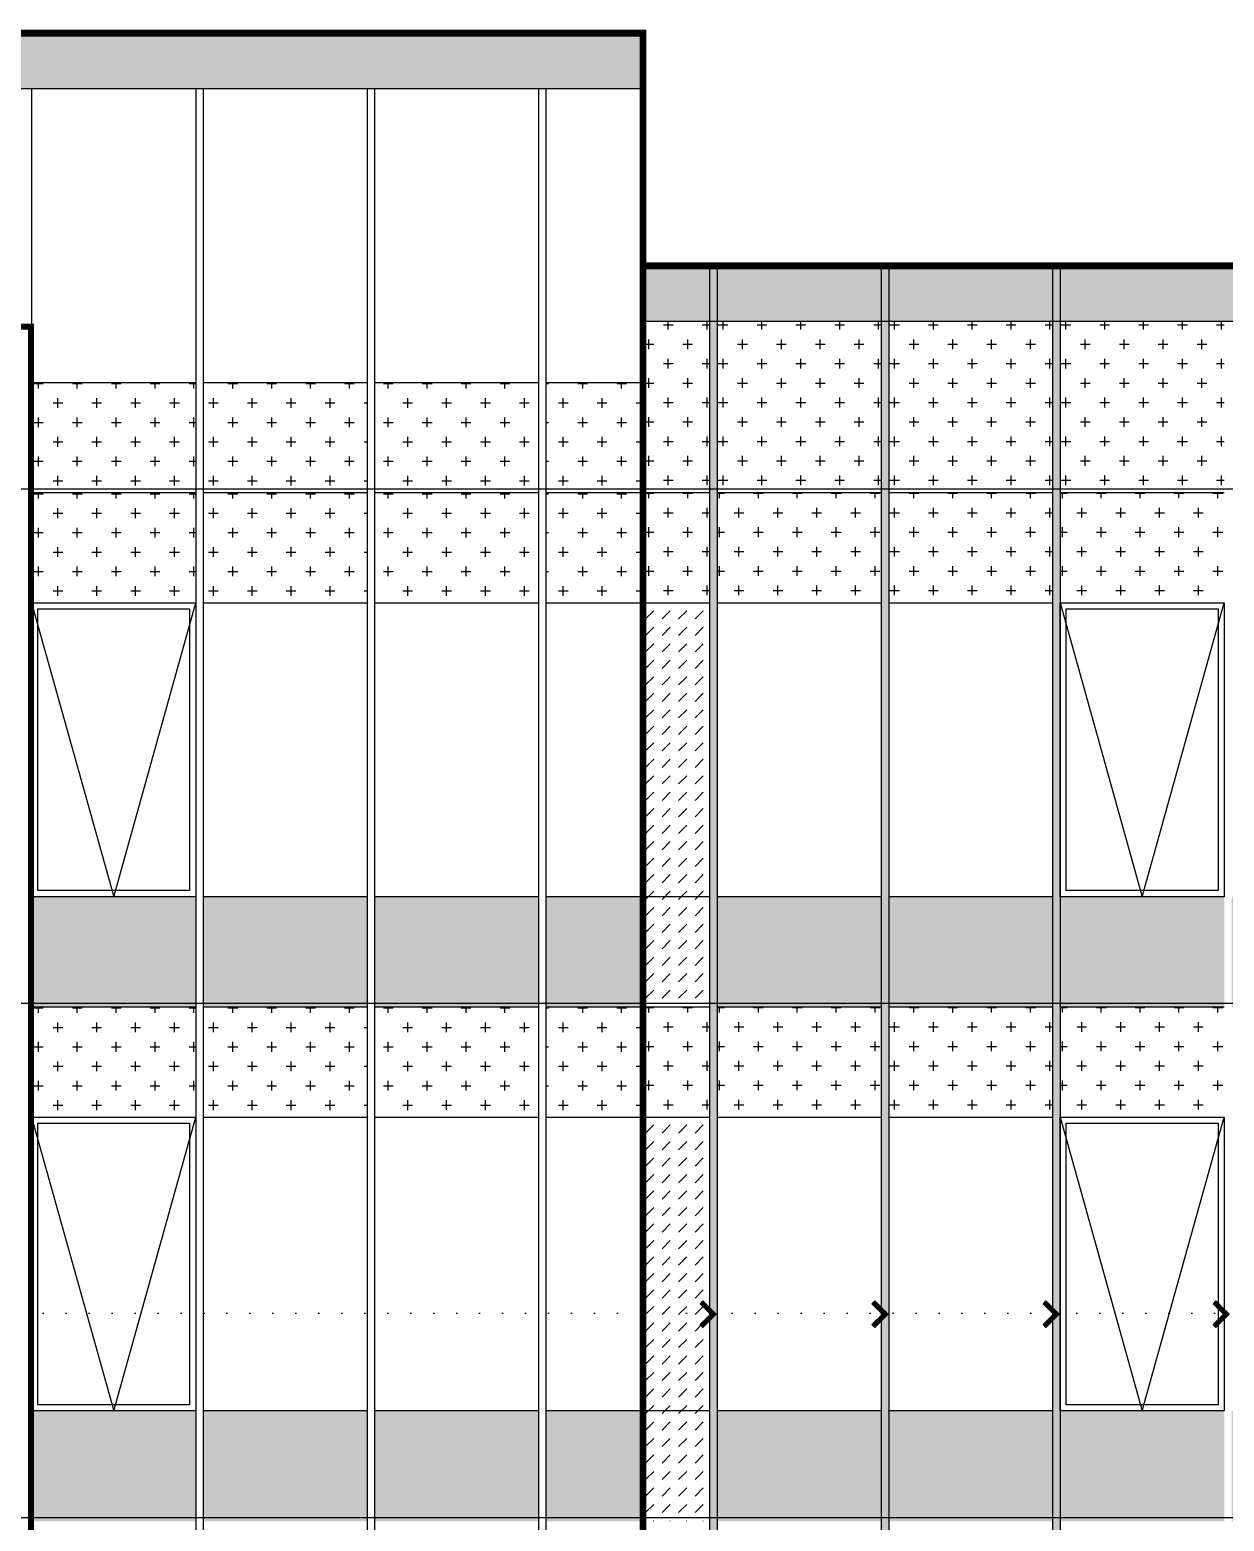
# Model space of a CAD drawing. Extents: x -863035 to 270371, y -8918 to 240488.
# Drawn here: x -820857 to -811102, y 156126 to 168306 of the extents above; entities that cross this region are included whole.
import ezdxf

# ---------------------------------------------------------------- set-up
doc = ezdxf.new("R2010")
doc.units = 0
doc.header["$LTSCALE"] = 1000
doc.header["$MEASUREMENT"] = 0
doc.linetypes.add('109-34 轴网$0$L1$0$$AUDIT_BAD_LTYPE1', pattern=[0])
doc.linetypes.add('DOT2', pattern=[0.125, 0, -0.125])
for name, color, linetype in [('01-标注_符号', 200, 'Continuous'), ('05-填充_156', 156, 'Continuous'), ('05-填充_18', 18, 'Continuous'), ('05-填充_天正', 26, 'Continuous'), ('A-C_窗', 140, 'Continuous'), ('D_铝板', 181, 'Continuous'), ('E-立面', 255, 'Continuous'), ('E-立面轮廓', 241, 'Continuous')]:
    doc.layers.add(name, color=color, linetype=linetype)
doc.layers.add('04-不打印_辅助线', color=165, linetype='Continuous', plot=False)
doc.styles.add('logo-3', font='', dxfattribs={"width": 0.8})
doc.styles.get('logo-3').set_extended_font_data('SimSun')
doc.dimstyles.new('副本 ISO-1', dxfattribs={"dimtxt": 2.5, "dimasz": 1.5, "dimexe": 1.25, "dimexo": 0.625, "dimtad": 1, "dimdec": 0, "dimtxsty": 'logo-3', "dimblk": 'ARCHTICK', "dimcen": 2.5, "dimdle": 1, "dimadec": 0, "dimazin": 0, "dimtfac": 1, "dimtdec": 0, "dimtix": 1, "dimtmove": 0, "dimatfit": 3, "dimldrblk": 'AR', "dimfxl": 0, "dimarcsym": 0})
pattern_1 = [(0, (-1344218.240123081, 102853.5696819751), (158.75, 158.75), [79.375, -238.125]), (90, (-1344178.552623081, 102813.8821819751), (-158.75, 158.75), [79.375, -238.125])]
pattern_2 = [(0, (-1344218.240123081, 107053.5696819751), (158.75, 158.75), [79.375, -238.125]), (90, (-1344178.552623081, 107013.8821819751), (-158.75, 158.75), [79.375, -238.125])]

# ---------------------------------------------------------------- blocks, each defined once
blk = doc.blocks.new('*U23')
at = {"layer": '05-填充_18'}
h = blk.add_hatch(color=256, dxfattribs=at)
h.dxf.hatch_style = 1
h.paths.add_polyline_path([(60.00011319789337, -15050.03978374187), (0.0001131978933699429, -15050.03978374187), (0.0001131978933699429, 309.9602162581286), (60.00011319789337, 309.9602162581286)])
blk.add_lwpolyline([(60.00011319789337, -15050.03978374187), (0.0001131978933699429, -15050.03978374187), (0.0001131978933699429, 309.9602162581286), (60.00011319789337, 309.9602162581286)], close=True)
blk = doc.blocks.new('A$C2DDF4F07')
at = {"layer": 'A-C_窗'}
for points in [[(0, 2400.001021617238), (1340.000575560116, 2400.001021617238), (1340.000575560116, 0), (0, 0)], [(50, 2350.001021617238), (1290.000575560116, 2350.001021617238), (1290.000575560116, 50), (50, 50)]]:
    blk.add_lwpolyline(points, close=True, dxfattribs=at)
blk.add_lwpolyline([(2.473825588822365e-10, 2399.999999999767), (670.000287780058, 0), (1340.000000001979, 2400)], dxfattribs=at)
blk = doc.blocks.new('_ArchTick')
at = {"color": 0, "linetype": 'ByBlock', "const_width": 0.4}
blk.add_lwpolyline([(-0.5, -0.5), (0.5, 0.5)], dxfattribs=at)
blk = doc.blocks.new('*X7')
at = {"color": 0}
for p, q in [((-1012.31157476132, 1692.722126533868), (-1012.31157476132, 1692.722633322092)), ((-1012.311522380892, 1692.72268570252), (-1012.283849658768, 1692.72268570252)), ((-1012.311133929974, 1692.72168570252), (-1012.282849658771, 1692.72168570252)), ((-1012.31057476132, 1692.721126533864), (-1012.31057476132, 1692.723633322089)), ((-1012.310522380889, 1692.72368570252), (-1012.284849658764, 1692.72368570252)), ((-1012.310133929977, 1692.72068570252), (-1012.281849658774, 1692.72068570252)), ((-1012.30957476132, 1692.720126533861), (-1012.30957476132, 1692.724633322086)), ((-1012.309522380886, 1692.72468570252), (-1012.285849658761, 1692.72468570252)), ((-1012.30913392998, 1692.71968570252), (-1012.280849658777, 1692.71968570252)), ((-1012.30857476132, 1692.719126533858), (-1012.30857476132, 1692.725633322083)), ((-1012.308522380883, 1692.72568570252), (-1012.286849658758, 1692.72568570252)), ((-1012.30757476132, 1692.718126533855), (-1012.30757476132, 1692.72663332208)), ((-1012.30752238088, 1692.72668570252), (-1012.287849658755, 1692.72668570252)), ((-1012.30657476132, 1692.717126533852), (-1012.30657476132, 1692.727633322077)), ((-1012.306522380877, 1692.72768570252), (-1012.288849658752, 1692.72768570252)), ((-1012.30557476132, 1692.716126533849), (-1012.30557476132, 1692.728633322074)), ((-1012.305522380873, 1692.72868570252), (-1012.289849658749, 1692.72868570252)), ((-1012.30457476132, 1692.715126533845), (-1012.30457476132, 1692.72963332207)), ((-1012.30452238087, 1692.72968570252), (-1012.290849658746, 1692.72968570252)), ((-1012.30357476132, 1692.714126533842), (-1012.30357476132, 1692.730633322067)), ((-1012.303522380867, 1692.73068570252), (-1012.291849658742, 1692.73068570252)), ((-1012.30257476132, 1692.713126533839), (-1012.30257476132, 1692.731633322064)), ((-1012.302522380864, 1692.73168570252), (-1012.292849658739, 1692.73168570252)), ((-1012.30157476132, 1692.712126533836), (-1012.30157476132, 1692.732633322061)), ((-1012.301522380861, 1692.73268570252), (-1012.293849658736, 1692.73268570252)), ((-1012.30057476132, 1692.711126533833), (-1012.30057476132, 1692.733633322058)), ((-1012.300522380858, 1692.73368570252), (-1012.294849658733, 1692.73368570252)), ((-1012.29957476132, 1692.71012653383), (-1012.29957476132, 1692.734633322055)), ((-1012.299522380855, 1692.73468570252), (-1012.29584965873, 1692.73468570252)), ((-1012.29857476132, 1692.709126533827), (-1012.29857476132, 1692.735633322052)), ((-1012.298522380851, 1692.73568570252), (-1012.296849658727, 1692.73568570252)), ((-1012.29757476132, 1692.708126533824), (-1012.29757476132, 1692.736410805115)), ((-1012.29657476132, 1692.70712653382), (-1012.29657476132, 1692.735410805112)), ((-1012.29557476132, 1692.706126533817), (-1012.29557476132, 1692.734410805109)), ((-1012.29457476132, 1692.705126533814), (-1012.29457476132, 1692.733410805106)), ((-1012.29357476132, 1692.704126533811), (-1012.29357476132, 1692.732410805103)), ((-1012.29257476132, 1692.703126533808), (-1012.29257476132, 1692.7314108051)), ((-1012.29157476132, 1692.702126533805), (-1012.29157476132, 1692.730410805096)), ((-1012.29057476132, 1692.701126533802), (-1012.29057476132, 1692.729410805093)), ((-1012.28957476132, 1692.700126533799), (-1012.28957476132, 1692.72841080509)), ((-1012.28857476132, 1692.699126533795), (-1012.28857476132, 1692.727410805087)), ((-1012.28757476132, 1692.698126533792), (-1012.28757476132, 1692.726410805084)), ((-1012.28657476132, 1692.697126533789), (-1012.28657476132, 1692.725410805081)), ((-1012.28557476132, 1692.696126533786), (-1012.28557476132, 1692.724410805078)), ((-1012.28457476132, 1692.695126533783), (-1012.28457476132, 1692.723410805075)), ((-1012.28357476132, 1692.69412653378), (-1012.28357476132, 1692.722410805071)), ((-1012.28257476132, 1692.693126533777), (-1012.28257476132, 1692.721410805068)), ((-1012.28157476132, 1692.692126533773), (-1012.28157476132, 1692.720410805065)), ((-1012.28057476132, 1692.69112653377), (-1012.28057476132, 1692.719410805062)), ((-1012.308133929983, 1692.71868570252), (-1012.27984965878, 1692.71868570252)), ((-1012.307133929986, 1692.71768570252), (-1012.278849658783, 1692.71768570252)), ((-1012.306133929989, 1692.71668570252), (-1012.277849658786, 1692.71668570252)), ((-1012.305133929993, 1692.71568570252), (-1012.27684965879, 1692.71568570252)), ((-1012.304133929995, 1692.71468570252), (-1012.275849658792, 1692.71468570252)), ((-1012.303133929999, 1692.71368570252), (-1012.274849658796, 1692.71368570252)), ((-1012.302133930002, 1692.71268570252), (-1012.273849658799, 1692.71268570252)), ((-1012.301133930005, 1692.71168570252), (-1012.272849658802, 1692.71168570252)), ((-1012.300133930008, 1692.71068570252), (-1012.271849658805, 1692.71068570252)), ((-1012.299133930011, 1692.70968570252), (-1012.270849658808, 1692.70968570252)), ((-1012.298133930014, 1692.70868570252), (-1012.269849658811, 1692.70868570252)), ((-1012.297133930018, 1692.70768570252), (-1012.268849658815, 1692.70768570252)), ((-1012.296133930021, 1692.70668570252), (-1012.267849658818, 1692.70668570252)), ((-1012.295133930024, 1692.70568570252), (-1012.266849658821, 1692.70568570252)), ((-1012.294133930027, 1692.70468570252), (-1012.265849658824, 1692.70468570252)), ((-1012.29313393003, 1692.70368570252), (-1012.264849658827, 1692.70368570252)), ((-1012.292133930033, 1692.70268570252), (-1012.26384965883, 1692.70268570252)), ((-1012.291133930036, 1692.70168570252), (-1012.262849658833, 1692.70168570252)), ((-1012.290133930039, 1692.70068570252), (-1012.261849658836, 1692.70068570252)), ((-1012.289133930043, 1692.69968570252), (-1012.26084965884, 1692.69968570252)), ((-1012.288133930046, 1692.69868570252), (-1012.259849658843, 1692.69868570252)), ((-1012.287133930049, 1692.69768570252), (-1012.258849658846, 1692.69768570252)), ((-1012.286133930052, 1692.69668570252), (-1012.257849658849, 1692.69668570252)), ((-1012.285133930055, 1692.69568570252), (-1012.256849658852, 1692.69568570252)), ((-1012.28457476132, 1692.616378601247), (-1012.28457476132, 1692.644662872352)), ((-1012.284551931152, 1692.64468570252), (-1012.256267659762, 1692.64468570252)), ((-1012.284133930058, 1692.69468570252), (-1012.255849658855, 1692.69468570252)), ((-1012.28357476132, 1692.617378601237), (-1012.28357476132, 1692.645662872342)), ((-1012.283551931142, 1692.64568570252), (-1012.255267659752, 1692.64568570252)), ((-1012.283133930061, 1692.69368570252), (-1012.254849658858, 1692.69368570252)), ((-1012.28257476132, 1692.618378601227), (-1012.28257476132, 1692.646662872332)), ((-1012.282551931132, 1692.64668570252), (-1012.254267659742, 1692.64668570252)), ((-1012.282133930065, 1692.69268570252), (-1012.253849658861, 1692.69268570252)), ((-1012.28157476132, 1692.619378601217), (-1012.28157476132, 1692.647662872322)), ((-1012.281551931122, 1692.64768570252), (-1012.253267659732, 1692.64768570252)), ((-1012.281133930068, 1692.69168570252), (-1012.252849658865, 1692.69168570252)), ((-1012.28057476132, 1692.620378601207), (-1012.28057476132, 1692.648662872312)), ((-1012.280551931111, 1692.64868570252), (-1012.252267659721, 1692.64868570252)), ((-1012.280133930071, 1692.69068570252), (-1012.251849658868, 1692.69068570252)), ((-1012.27957476132, 1692.690126533767), (-1012.27957476132, 1692.718410805059)), ((-1012.27957476132, 1692.621378601197), (-1012.27957476132, 1692.649662872302)), ((-1012.279551931101, 1692.64968570252), (-1012.251267659712, 1692.64968570252)), ((-1012.279133930074, 1692.68968570252), (-1012.250849658871, 1692.68968570252)), ((-1012.27857476132, 1692.689126533764), (-1012.27857476132, 1692.717410805056)), ((-1012.27857476132, 1692.622378601186), (-1012.27857476132, 1692.650662872291)), ((-1012.278551931091, 1692.65068570252), (-1012.250267659701, 1692.65068570252)), ((-1012.278133930077, 1692.68868570252), (-1012.249849658874, 1692.68868570252)), ((-1012.27757476132, 1692.688126533761), (-1012.27757476132, 1692.716410805053)), ((-1012.27757476132, 1692.623378601176), (-1012.27757476132, 1692.651662872281)), ((-1012.277551931081, 1692.65168570252), (-1012.249267659691, 1692.65168570252)), ((-1012.27713393008, 1692.68768570252), (-1012.248849658877, 1692.68768570252)), ((-1012.27657476132, 1692.687126533758), (-1012.27657476132, 1692.715410805049)), ((-1012.27657476132, 1692.624378601166), (-1012.27657476132, 1692.652662872271)), ((-1012.276551931071, 1692.65268570252), (-1012.248267659681, 1692.65268570252)), ((-1012.276133930083, 1692.68668570252), (-1012.24784965888, 1692.68668570252)), ((-1012.27557476132, 1692.686126533755), (-1012.27557476132, 1692.714410805046)), ((-1012.27557476132, 1692.625378601156), (-1012.27557476132, 1692.653662872261)), ((-1012.275551931061, 1692.65368570252), (-1012.247267659671, 1692.65368570252)), ((-1012.275133930086, 1692.68568570252), (-1012.246849658883, 1692.68568570252)), ((-1012.27457476132, 1692.685126533751), (-1012.27457476132, 1692.713410805043)), ((-1012.27457476132, 1692.626378601146), (-1012.27457476132, 1692.654662872251)), ((-1012.274551931051, 1692.65468570252), (-1012.246267659661, 1692.65468570252)), ((-1012.27413393009, 1692.68468570252), (-1012.245849658887, 1692.68468570252)), ((-1012.27357476132, 1692.684126533748), (-1012.27357476132, 1692.71241080504)), ((-1012.27357476132, 1692.627378601136), (-1012.27357476132, 1692.655662872241)), ((-1012.273551931041, 1692.65568570252), (-1012.245267659651, 1692.65568570252)), ((-1012.273133930093, 1692.68368570252), (-1012.24484965889, 1692.68368570252)), ((-1012.27257476132, 1692.683126533745), (-1012.27257476132, 1692.711410805037)), ((-1012.27257476132, 1692.628378601126), (-1012.27257476132, 1692.656662872231)), ((-1012.272551931031, 1692.65668570252), (-1012.244267659641, 1692.65668570252)), ((-1012.272133930096, 1692.68268570252), (-1012.243849658893, 1692.68268570252)), ((-1012.27157476132, 1692.682126533742), (-1012.27157476132, 1692.710410805034)), ((-1012.27157476132, 1692.629378601116), (-1012.27157476132, 1692.657662872221)), ((-1012.271551931021, 1692.65768570252), (-1012.243267659631, 1692.65768570252)), ((-1012.271133930099, 1692.68168570252), (-1012.242849658896, 1692.68168570252)), ((-1012.27057476132, 1692.681126533739), (-1012.27057476132, 1692.709410805031)), ((-1012.27057476132, 1692.630378601106), (-1012.27057476132, 1692.658662872211)), ((-1012.270551931011, 1692.65868570252), (-1012.242267659621, 1692.65868570252)), ((-1012.270133930102, 1692.68068570252), (-1012.241849658899, 1692.68068570252)), ((-1012.26957476132, 1692.680126533736), (-1012.26957476132, 1692.708410805027)), ((-1012.26957476132, 1692.631378601096), (-1012.26957476132, 1692.659662872201)), ((-1012.269551931001, 1692.65968570252), (-1012.241267659611, 1692.65968570252)), ((-1012.269133930105, 1692.67968570252), (-1012.240849658902, 1692.67968570252)), ((-1012.26857476132, 1692.679126533733), (-1012.26857476132, 1692.707410805024)), ((-1012.26857476132, 1692.632378601086), (-1012.26857476132, 1692.660662872191)), ((-1012.26855193099, 1692.66068570252), (-1012.240267659601, 1692.66068570252)), ((-1012.268133930109, 1692.67868570252), (-1012.239849658905, 1692.67868570252)), ((-1012.26757476132, 1692.678126533729), (-1012.26757476132, 1692.706410805021)), ((-1012.26757476132, 1692.633378601076), (-1012.26757476132, 1692.661662872181)), ((-1012.26755193098, 1692.66168570252), (-1012.239267659591, 1692.66168570252)), ((-1012.267133930112, 1692.67768570252), (-1012.238849658909, 1692.67768570252)), ((-1012.26657476132, 1692.677126533727), (-1012.26657476132, 1692.705410805018)), ((-1012.26657476132, 1692.634378601065), (-1012.26657476132, 1692.662662872171)), ((-1012.26655193097, 1692.66268570252), (-1012.238267659581, 1692.66268570252)), ((-1012.266133930115, 1692.67668570252), (-1012.237849658912, 1692.67668570252)), ((-1012.26557476132, 1692.676126533723), (-1012.26557476132, 1692.704410805015)), ((-1012.26557476132, 1692.635378601056), (-1012.26557476132, 1692.663662872161)), ((-1012.26555193096, 1692.66368570252), (-1012.237267659571, 1692.66368570252)), ((-1012.265133930118, 1692.67568570252), (-1012.236849658915, 1692.67568570252)), ((-1012.26457476132, 1692.67512653372), (-1012.26457476132, 1692.703410805012)), ((-1012.26457476132, 1692.636378601045), (-1012.26457476132, 1692.664662872151)), ((-1012.26455193095, 1692.66468570252), (-1012.236267659561, 1692.66468570252)), ((-1012.264133930121, 1692.67468570252), (-1012.235849658918, 1692.67468570252)), ((-1012.26357476132, 1692.674126533717), (-1012.26357476132, 1692.702410805009)), ((-1012.26357476132, 1692.637378601035), (-1012.26357476132, 1692.665662872141)), ((-1012.26355193094, 1692.66568570252), (-1012.235267659551, 1692.66568570252)), ((-1012.263133930124, 1692.67368570252), (-1012.234849658921, 1692.67368570252)), ((-1012.26257476132, 1692.673126533714), (-1012.26257476132, 1692.701410805006)), ((-1012.26257476132, 1692.638378601025), (-1012.26257476132, 1692.66666287213)), ((-1012.26255193093, 1692.66668570252), (-1012.234267659541, 1692.66668570252)), ((-1012.262133930127, 1692.67268570252), (-1012.233849658924, 1692.67268570252)), ((-1012.26157476132, 1692.672126533711), (-1012.26157476132, 1692.700410805003)), ((-1012.26157476132, 1692.639378601015), (-1012.26157476132, 1692.66766287212)), ((-1012.26155193092, 1692.66768570252), (-1012.23326765953, 1692.66768570252)), ((-1012.26113393013, 1692.67168570252), (-1012.232849658927, 1692.67168570252)), ((-1012.26057476132, 1692.671126533708), (-1012.26057476132, 1692.699410804999)), ((-1012.26057476132, 1692.640378601005), (-1012.26057476132, 1692.66866287211)), ((-1012.26055193091, 1692.66868570252), (-1012.23226765952, 1692.66868570252)), ((-1012.260133930134, 1692.67068570252), (-1012.231849658931, 1692.67068570252)), ((-1012.25957476132, 1692.670126533704), (-1012.25957476132, 1692.698410804996)), ((-1012.25957476132, 1692.641378600995), (-1012.25957476132, 1692.6696628721)), ((-1012.2595519309, 1692.66968570252), (-1012.23126765951, 1692.66968570252)), ((-1012.25857476132, 1692.642378600985), (-1012.25857476132, 1692.697410804993)), ((-1012.25757476132, 1692.643378600975), (-1012.25757476132, 1692.69641080499)), ((-1012.25657476132, 1692.644378600965), (-1012.25657476132, 1692.695410804987)), ((-1012.25557476132, 1692.645378600955), (-1012.25557476132, 1692.694410804984)), ((-1012.25457476132, 1692.646378600945), (-1012.25457476132, 1692.69341080498)), ((-1012.25357476132, 1692.647378600935), (-1012.25357476132, 1692.692410804977)), ((-1012.25257476132, 1692.648378600925), (-1012.25257476132, 1692.691410804974)), ((-1012.25157476132, 1692.649378600915), (-1012.25157476132, 1692.690410804971)), ((-1012.25057476132, 1692.650378600905), (-1012.25057476132, 1692.689410804968)), ((-1012.24957476132, 1692.651378600895), (-1012.24957476132, 1692.688410804965)), ((-1012.24857476132, 1692.652378600885), (-1012.24857476132, 1692.687410804962)), ((-1012.24757476132, 1692.653378600874), (-1012.24757476132, 1692.686410804959)), ((-1012.24657476132, 1692.654378600864), (-1012.24657476132, 1692.685410804955)), ((-1012.24557476132, 1692.655378600854), (-1012.24557476132, 1692.684410804952)), ((-1012.24457476132, 1692.656378600844), (-1012.24457476132, 1692.683410804949)), ((-1012.24357476132, 1692.657378600834), (-1012.24357476132, 1692.682410804946)), ((-1012.24257476132, 1692.658378600824), (-1012.24257476132, 1692.681410804943)), ((-1012.24157476132, 1692.659378600814), (-1012.24157476132, 1692.68041080494)), ((-1012.24057476132, 1692.660378600804), (-1012.24057476132, 1692.679410804937)), ((-1012.23957476132, 1692.661378600794), (-1012.23957476132, 1692.678410804933)), ((-1012.23857476132, 1692.662378600784), (-1012.23857476132, 1692.67741080493)), ((-1012.23757476132, 1692.663378600774), (-1012.23757476132, 1692.676410804927)), ((-1012.23657476132, 1692.664378600764), (-1012.23657476132, 1692.675410804924)), ((-1012.23557476132, 1692.665378600754), (-1012.23557476132, 1692.674410804921)), ((-1012.23457476132, 1692.666378600743), (-1012.23457476132, 1692.673410804918)), ((-1012.23357476132, 1692.667378600733), (-1012.23357476132, 1692.672410804915)), ((-1012.23257476132, 1692.668378600723), (-1012.23257476132, 1692.671410804912)), ((-1012.23157476132, 1692.669378600713), (-1012.23157476132, 1692.670410804908)), ((-1012.31157476132, 1692.617156083707), (-1012.31157476132, 1692.617662872624)), ((-1012.311551931424, 1692.61768570252), (-1012.283267660034, 1692.61768570252)), ((-1012.311104380138, 1692.61668570252), (-1012.284267660044, 1692.61668570252)), ((-1012.31057476132, 1692.616156083696), (-1012.31057476132, 1692.618662872614)), ((-1012.310551931414, 1692.61868570252), (-1012.282267660024, 1692.61868570252)), ((-1012.310104380148, 1692.61568570252), (-1012.285267660054, 1692.61568570252)), ((-1012.30957476132, 1692.615156083686), (-1012.30957476132, 1692.619662872604)), ((-1012.309551931403, 1692.61968570252), (-1012.281267660013, 1692.61968570252)), ((-1012.309104380158, 1692.61468570252), (-1012.286267660064, 1692.61468570252)), ((-1012.30857476132, 1692.614156083676), (-1012.30857476132, 1692.620662872594)), ((-1012.308551931393, 1692.62068570252), (-1012.280267660003, 1692.62068570252)), ((-1012.308104380168, 1692.61368570252), (-1012.287267660074, 1692.61368570252)), ((-1012.30757476132, 1692.613156083666), (-1012.30757476132, 1692.621662872584)), ((-1012.307551931383, 1692.62168570252), (-1012.279267659993, 1692.62168570252)), ((-1012.307104380178, 1692.61268570252), (-1012.288267660084, 1692.61268570252)), ((-1012.30657476132, 1692.612156083656), (-1012.30657476132, 1692.622662872573)), ((-1012.306551931373, 1692.62268570252), (-1012.278267659983, 1692.62268570252)), ((-1012.306104380189, 1692.61168570252), (-1012.289267660094, 1692.61168570252)), ((-1012.30557476132, 1692.611156083646), (-1012.30557476132, 1692.623662872563)), ((-1012.305551931363, 1692.62368570252), (-1012.277267659973, 1692.62368570252)), ((-1012.305104380199, 1692.61068570252), (-1012.290267660104, 1692.61068570252)), ((-1012.30457476132, 1692.610156083636), (-1012.30457476132, 1692.624662872553)), ((-1012.304551931353, 1692.62468570252), (-1012.276267659963, 1692.62468570252)), ((-1012.304104380209, 1692.60968570252), (-1012.291267660114, 1692.60968570252)), ((-1012.30357476132, 1692.609156083626), (-1012.30357476132, 1692.625662872543)), ((-1012.303551931343, 1692.62568570252), (-1012.275267659953, 1692.62568570252)), ((-1012.303104380219, 1692.60868570252), (-1012.292267660124, 1692.60868570252)), ((-1012.30257476132, 1692.608156083616), (-1012.30257476132, 1692.626662872533)), ((-1012.302551931333, 1692.62668570252), (-1012.274267659943, 1692.62668570252)), ((-1012.302104380229, 1692.60768570252), (-1012.293267660134, 1692.60768570252)), ((-1012.30157476132, 1692.607156083606), (-1012.30157476132, 1692.627662872523)), ((-1012.301551931323, 1692.62768570252), (-1012.273267659933, 1692.62768570252)), ((-1012.301104380239, 1692.60668570252), (-1012.294267660144, 1692.60668570252)), ((-1012.30057476132, 1692.606156083596), (-1012.30057476132, 1692.628662872513)), ((-1012.300551931313, 1692.62868570252), (-1012.272267659923, 1692.62868570252)), ((-1012.300104380249, 1692.60568570252), (-1012.295267660154, 1692.60568570252)), ((-1012.29957476132, 1692.605156083585), (-1012.29957476132, 1692.629662872503)), ((-1012.299551931303, 1692.62968570252), (-1012.271267659913, 1692.62968570252)), ((-1012.299104380259, 1692.60468570252), (-1012.296267660165, 1692.60468570252)), ((-1012.29857476132, 1692.604156083575), (-1012.29857476132, 1692.630662872493)), ((-1012.298551931293, 1692.63068570252), (-1012.270267659903, 1692.63068570252)), ((-1012.298104380269, 1692.60368570252), (-1012.297267660174, 1692.60368570252)), ((-1012.29757476132, 1692.603378601378), (-1012.29757476132, 1692.631662872483)), ((-1012.297551931283, 1692.63168570252), (-1012.269267659893, 1692.63168570252)), ((-1012.29657476132, 1692.604378601367), (-1012.29657476132, 1692.632662872473)), ((-1012.296551931272, 1692.63268570252), (-1012.268267659883, 1692.63268570252)), ((-1012.29557476132, 1692.605378601357), (-1012.29557476132, 1692.633662872463)), ((-1012.295551931262, 1692.63368570252), (-1012.267267659873, 1692.63368570252)), ((-1012.29457476132, 1692.606378601347), (-1012.29457476132, 1692.634662872453)), ((-1012.294551931252, 1692.63468570252), (-1012.266267659863, 1692.63468570252)), ((-1012.29357476132, 1692.607378601337), (-1012.29357476132, 1692.635662872442)), ((-1012.293551931242, 1692.63568570252), (-1012.265267659852, 1692.63568570252)), ((-1012.29257476132, 1692.608378601327), (-1012.29257476132, 1692.636662872432)), ((-1012.292551931232, 1692.63668570252), (-1012.264267659843, 1692.63668570252)), ((-1012.29157476132, 1692.609378601317), (-1012.29157476132, 1692.637662872422)), ((-1012.291551931222, 1692.63768570252), (-1012.263267659832, 1692.63768570252)), ((-1012.29057476132, 1692.610378601307), (-1012.29057476132, 1692.638662872412)), ((-1012.290551931212, 1692.63868570252), (-1012.262267659822, 1692.63868570252)), ((-1012.28957476132, 1692.611378601297), (-1012.28957476132, 1692.639662872402)), ((-1012.289551931202, 1692.63968570252), (-1012.261267659812, 1692.63968570252)), ((-1012.28857476132, 1692.612378601287), (-1012.28857476132, 1692.640662872392)), ((-1012.288551931192, 1692.64068570252), (-1012.260267659802, 1692.64068570252)), ((-1012.28757476132, 1692.613378601277), (-1012.28757476132, 1692.641662872382)), ((-1012.287551931182, 1692.64168570252), (-1012.259267659792, 1692.64168570252)), ((-1012.28657476132, 1692.614378601267), (-1012.28657476132, 1692.642662872372)), ((-1012.286551931172, 1692.64268570252), (-1012.258267659782, 1692.64268570252)), ((-1012.28557476132, 1692.615378601257), (-1012.28557476132, 1692.643662872362)), ((-1012.285551931162, 1692.64368570252), (-1012.257267659772, 1692.64368570252))]:
    blk.add_line(p, q, dxfattribs=at)
blk = doc.blocks.new('A-ARROW')
blk.add_lwpolyline([(0.08076949655833232, 0.05248522463989502), (0.06662736100543044, 0.06662736033490545), (0, 0), (0.06662736056614448, -0.06662736077464616), (0.08076949621181484, -0.0524852251730863), (0.02828427129634292, -9.322321039543498e-11)], close=True)
at = {"rotation": 180}
blk.add_blockref('*X7', (-1012.23105865922, 1692.669894702808), dxfattribs=at)
blk = doc.blocks.new('AR')
at = {"xscale": -21.59999999986031, "yscale": 21.59999999999127, "zscale": 21.6, "rotation": 359.9999997162888}
blk.add_blockref('A-ARROW', (0.001504802076169653, -0.001504802079580259), dxfattribs=at)

msp = doc.modelspace()

# ---------------------------------------------------------------- hatches: boundary and pattern name
at = {"layer": '05-填充_156'}
h = msp.add_hatch(dxfattribs=at)
h.set_pattern_fill('CROSS', color=136, scale=100)
h.set_pattern_definition([(0, (-1347018.240123083, 107953.5696819752), (158.75, 158.75), [79.375, -238.125]), (90, (-1346978.552623083, 107913.8821819752), (-158.75, 158.75), [79.375, -238.125])])
h.paths.add_polyline_path([(-815301.8192137186, 165926.2485113477), (-815871.8192137196, 165926.2485113477), (-815871.8192137219, 164526.2485113479), (-815301.8192137211, 164526.2485113479)])
h = msp.add_hatch(dxfattribs=at)
h.set_pattern_fill('CROSS', color=136, scale=100)
h.set_pattern_definition([(0, (-1345618.240123081, 107953.5696819752), (158.75, 158.75), [79.375, -238.125]), (90, (-1345578.552623081, 107913.8821819752), (-158.75, 158.75), [79.375, -238.125])])
h.paths.add_polyline_path([(-813901.8192137161, 165926.2485113477), (-815241.8192137161, 165926.2485113477), (-815241.8192137185, 164526.2485113479), (-813901.8192137185, 164526.2485113479)])
h = msp.add_hatch(dxfattribs=at)
h.set_pattern_fill('CROSS', color=136, scale=100)
h.set_pattern_definition([(0, (-1344218.240123082, 107953.5696819752), (158.75, 158.75), [79.375, -238.125]), (90, (-1344178.552623082, 107913.8821819752), (-158.75, 158.75), [79.375, -238.125])])
h.paths.add_polyline_path([(-812501.8192137174, 165926.2485113477), (-813841.8192137174, 165926.2485113477), (-813841.8192137198, 164526.2485113479), (-812501.8192137198, 164526.2485113479)])
h = msp.add_hatch(dxfattribs=at)
h.set_pattern_fill('CROSS', color=136, scale=100)
h.set_pattern_definition([(0, (-1342818.240123082, 107953.5696819752), (158.75, 158.75), [79.375, -238.125]), (90, (-1342778.552623082, 107913.8821819752), (-158.75, 158.75), [79.375, -238.125])])
h.paths.add_polyline_path([(-811101.8192137174, 165926.2485113477), (-812441.8192137174, 165926.2485113477), (-812441.8192137198, 164526.2485113479), (-811101.8192137198, 164526.2485113479)])
h = msp.add_hatch(dxfattribs=at)
h.set_pattern_fill('CROSS', color=136, scale=100)
h.set_pattern_definition([(0, (-468083.669484231, 0), (158.75, 158.75), [79.375, -238.125]), (90, (-468043.981984231, -39.6875), (-158.75, 158.75), [79.375, -238.125])])
h.paths.add_polyline_path([(-819441.8192137165, 165426.2485113477), (-818101.8192137165, 165426.2485113477), (-818101.8192137165, 164526.2485113477), (-819441.8192137165, 164526.2485113477)])
h.paths.add_polyline_path([(-820841.8192137165, 164526.2485113477), (-819501.8192137165, 164526.2485113477), (-819501.8192137165, 165426.2485113477), (-820841.8192137165, 165426.2485113477)])
h.paths.add_polyline_path([(-818041.8192137165, 164526.2485113477), (-816701.8192137165, 164526.2485113477), (-816701.8192137165, 165426.2485113477), (-818041.8192137165, 165426.2485113477)])
h.paths.add_polyline_path([(-816641.8192137165, 164526.2485113477), (-815871.8192137207, 164526.2485113477), (-815871.8192137207, 165426.2485113477), (-816641.8192137165, 165426.2485113477)])
h = msp.add_hatch(dxfattribs=at)
h.set_pattern_fill('CROSS', color=136, scale=100)
h.set_pattern_definition([(0, (-468083.669484231, -900), (158.75, 158.75), [79.375, -238.125]), (90, (-468043.981984231, -939.6875), (-158.75, 158.75), [79.375, -238.125])])
h.paths.add_polyline_path([(-819441.8192137165, 164526.2485113477), (-818101.8192137165, 164526.2485113477), (-818101.8192137165, 163626.2485113477), (-819441.8192137165, 163626.2485113477)])
h.paths.add_polyline_path([(-820841.8192137165, 163626.2485113477), (-819501.8192137165, 163626.2485113477), (-819501.8192137165, 164526.2485113477), (-820841.8192137165, 164526.2485113477)])
h.paths.add_polyline_path([(-818041.8192137165, 163626.2485113477), (-816701.8192137165, 163626.2485113477), (-816701.8192137165, 164526.2485113477), (-818041.8192137165, 164526.2485113477)])
h.paths.add_polyline_path([(-816641.8192137165, 163626.2485113477), (-815871.8192137207, 163626.2485113477), (-815871.8192137207, 164526.2485113477), (-816641.8192137165, 164526.2485113477)])
h = msp.add_hatch(dxfattribs=at)
h.set_pattern_fill('CROSS', color=136, scale=100)
h.set_pattern_definition([(0, (-1347018.24012308, 107053.5696819751), (158.75, 158.75), [79.375, -238.125]), (90, (-1346978.55262308, 107013.8821819751), (-158.75, 158.75), [79.375, -238.125])])
h.paths.add_polyline_path([(-815301.8192137174, 164526.2485113477), (-815871.8192137207, 164526.2485113477), (-815871.8192137207, 163626.2485113477), (-815301.8192137174, 163626.2485113477)])
h = msp.add_hatch(dxfattribs=at)
h.set_pattern_fill('CROSS', color=136, scale=100)
h.set_pattern_definition(pattern_2)
h.paths.add_polyline_path([(-813901.8192137186, 164526.2485113477), (-815241.8192137186, 164526.2485113477), (-815241.8192137186, 163626.2485113477), (-813901.8192137186, 163626.2485113477)])
h = msp.add_hatch(dxfattribs=at)
h.set_pattern_fill('CROSS', color=136, scale=100)
h.set_pattern_definition(pattern_2)
h.paths.add_polyline_path([(-812501.8192137186, 164526.2485113477), (-813841.8192137186, 164526.2485113477), (-813841.8192137186, 163626.2485113477), (-812501.8192137186, 163626.2485113477)])
h = msp.add_hatch(dxfattribs=at)
h.set_pattern_fill('CROSS', color=136, scale=100)
h.set_pattern_definition([(0, (-1341418.240123084, 107053.5696819751), (158.75, 158.75), [79.375, -238.125]), (90, (-1341378.552623084, 107013.8821819751), (-158.75, 158.75), [79.375, -238.125])])
h.paths.add_polyline_path([(-811101.8192137214, 164526.2485113477), (-812441.8192137214, 164526.2485113477), (-812441.8192137214, 163626.2485113477), (-811101.8192137214, 163626.2485113477)])
h = msp.add_hatch(dxfattribs=at)
h.set_pattern_fill('DASH', color=256, scale=100, angle=45)
h.set_pattern_definition([(45, (-1345618.240123082, 107053.5696819751), (1.4210854715202e-14, 134.7038418160373), [95.25, -95.25])])
h.paths.add_polyline_path([(-815301.8192137198, 163626.2485113478), (-815871.8192137207, 163626.2485113478), (-815871.8192137207, 160326.2485113478), (-815301.8192137198, 160326.2485113478)])
h = msp.add_hatch(dxfattribs=at)
h.set_pattern_fill('CROSS', color=136, scale=100)
h.set_pattern_definition([(0, (-468083.669484231, -5100), (158.75, 158.75), [79.375, -238.125]), (90, (-468043.981984231, -5139.6875), (-158.75, 158.75), [79.375, -238.125])])
h.paths.add_polyline_path([(-819441.8192137165, 160326.2485113477), (-818101.8192137165, 160326.2485113477), (-818101.8192137165, 159426.2485113477), (-819441.8192137165, 159426.2485113477)])
h.paths.add_polyline_path([(-820841.8192137165, 159426.2485113477), (-819501.8192137165, 159426.2485113477), (-819501.8192137165, 160326.2485113477), (-820841.8192137165, 160326.2485113477)])
h.paths.add_polyline_path([(-818041.8192137165, 159426.2485113477), (-816701.8192137165, 159426.2485113477), (-816701.8192137165, 160326.2485113477), (-818041.8192137165, 160326.2485113477)])
h.paths.add_polyline_path([(-816641.8192137165, 159426.2485113477), (-815871.8192137207, 159426.2485113477), (-815871.8192137207, 160326.2485113477), (-816641.8192137165, 160326.2485113477)])
h = msp.add_hatch(dxfattribs=at)
h.set_pattern_fill('CROSS', color=136, scale=100)
h.set_pattern_definition([(0, (-1347018.24012308, 102853.5696819751), (158.75, 158.75), [79.375, -238.125]), (90, (-1346978.55262308, 102813.8821819751), (-158.75, 158.75), [79.375, -238.125])])
h.paths.add_polyline_path([(-815301.8192137174, 160326.2485113477), (-815871.8192137207, 160326.2485113477), (-815871.8192137207, 159426.2485113477), (-815301.8192137174, 159426.2485113477)])
h = msp.add_hatch(dxfattribs=at)
h.set_pattern_fill('CROSS', color=136, scale=100)
h.set_pattern_definition(pattern_1)
h.paths.add_polyline_path([(-813901.8192137186, 160326.2485113477), (-815241.8192137186, 160326.2485113477), (-815241.8192137186, 159426.2485113477), (-813901.8192137186, 159426.2485113477)])
h = msp.add_hatch(dxfattribs=at)
h.set_pattern_fill('CROSS', color=136, scale=100)
h.set_pattern_definition(pattern_1)
h.paths.add_polyline_path([(-812501.8192137186, 160326.2485113477), (-813841.8192137186, 160326.2485113477), (-813841.8192137186, 159426.2485113477), (-812501.8192137186, 159426.2485113477)])
h = msp.add_hatch(dxfattribs=at)
h.set_pattern_fill('CROSS', color=136, scale=100)
h.set_pattern_definition([(0, (-1341418.240123084, 102853.5696819751), (158.75, 158.75), [79.375, -238.125]), (90, (-1341378.552623084, 102813.8821819751), (-158.75, 158.75), [79.375, -238.125])])
h.paths.add_polyline_path([(-811101.8192137214, 160326.2485113477), (-812441.8192137214, 160326.2485113477), (-812441.8192137214, 159426.2485113477), (-811101.8192137214, 159426.2485113477)])
h = msp.add_hatch(dxfattribs=at)
h.set_pattern_fill('DASH', color=256, scale=100, angle=45)
h.set_pattern_definition([(45, (-1345618.240123082, 102853.5696819751), (1.4210854715202e-14, 134.7038418160373), [95.25, -95.25])])
h.paths.add_polyline_path([(-815301.8192137198, 159426.2485113478), (-815871.8192137207, 159426.2485113478), (-815871.8192137207, 156126.2485113478), (-815301.8192137198, 156126.2485113478)])
at = {"layer": '05-填充_18'}
h = msp.add_hatch(color=256, dxfattribs=at)
h.dxf.hatch_style = 1
h.paths.add_polyline_path([(-815871.8192137207, 168256.2485104132), (-835671.8192137182, 168256.2485104132), (-835671.8192137182, 167826.2485104132), (-815871.8192137207, 167826.2485104132)])
h = msp.add_hatch(color=256, dxfattribs=at)
h.dxf.hatch_style = 1
h.paths.add_polyline_path([(-804671.8192137455, 166356.2485113477), (-815871.8192137207, 166356.2485113477), (-815871.8192137207, 165926.2485113477), (-804671.8192137455, 165926.2485113477)])
at = {"layer": '05-填充_天正'}
h = msp.add_hatch(dxfattribs=at)
h.set_pattern_fill('AR-CONC', color=256, scale=200)
h.set_pattern_definition([(49.99999999999999, (-468083.6694842313, 4200), (364.369337992008, -31.87817107780615), [38.1, -419.1]), (355, (-468083.6694842313, 4200), (-70.48565195133396, 382.1132857643599), [30.48, -335.28]), (100.451, (-468053.3054842313, 4197.343499999988), (293.8850033319185, 350.2333756405837), [32.38, -356.18]), (46.18420000000002, (-468083.6694842313, 4301.600000000006), (542.1580817842598, -84.08465586545427), [57.14999999999984, -628.6499999999975]), (96.6356, (-468038.4896842313, 4294.592999999993), (474.8084689324743, 494.8511117800985), [48.57, -534.27]), (351.1840000000001, (-468083.6694842313, 4301.600000000006), (474.8092116278678, 494.8502357211955), [45.72, -502.92]), (21, (-468032.8694842313, 4276.200000000012), (303.2297596707666, -204.531037033525), [38.1, -419.1]), (326.0000000000001, (-468032.8694842313, 4276.200000000012), (123.6040566952941, 368.3759322446385), [30.48, -335.28]), (71.4514, (-468007.6004842313, 4259.155800000008), (426.8329815402489, 163.8457154321149), [32.38, -356.18]), (37.50000000000001, (-468083.6694842313, 4200), (6.17720650118364, 169.1100777463062), [0, -331.216, 0, -340.36, 0, -336.55]), (7.499999999999999, (-468083.6694842313, 4200), (133.6393250206115, 200.361149636239), [0, -194.056, 0, -323.596, 0, -128.27]), (327.5, (-468196.9534842313, 4200), (271.1811903337428, -11.45748798534687), [0, -127, 0, -396.24, 0, -525.78]), (317.5, (-468247.7534842313, 4200), (296.2583627720361, 50.85298206666607), [0, -165.1, 0, -263.144, 0, -373.38])])
h.paths.add_polyline_path([(-805441.8192137011, 160326.2485113477), (-804671.8192137459, 160326.2485113477), (-804671.8192137459, 161226.2474897305), (-805441.8192137011, 161226.2474897305)])
h.paths.add_polyline_path([(-806841.819213719, 160326.2485113477), (-805501.8192137175, 160326.2485113477), (-805501.8192137175, 161226.2474897305), (-806841.819213719, 161226.2474897305)])
h.paths.add_polyline_path([(-811041.8192137113, 161226.2474897305), (-809701.8192137218, 161226.2474897305), (-809701.8192137218, 160326.2485113477), (-811041.8192137113, 160326.2485113477)])
h.paths.add_polyline_path([(-812441.8192137139, 160326.2485113477), (-811101.8192137228, 160326.2485113477), (-811101.8192137228, 161226.2474897305), (-812441.8192137139, 161226.2474897305)])
h.paths.add_polyline_path([(-813841.8192137161, 161226.2474897305), (-812501.8192137139, 161226.2474897305), (-812501.8192137139, 160326.2485113477), (-813841.8192137161, 160326.2485113477)])
h.paths.add_polyline_path([(-815241.819213719, 160326.2485113477), (-813901.8192137199, 160326.2485113477), (-813901.8192137199, 161226.2474897305), (-815241.819213719, 161226.2474897305)])
h.paths.add_polyline_path([(-816641.8192137169, 160326.2485113477), (-815871.8192137211, 160326.2485113477), (-815871.8192137211, 161226.2474897305), (-816641.8192137169, 161226.2474897305)])
h.paths.add_polyline_path([(-818041.8192137169, 161226.2474897305), (-816701.8192137169, 161226.2474897305), (-816701.8192137169, 160326.2485113477), (-818041.8192137169, 160326.2485113477)])
h.paths.add_polyline_path([(-819441.8192137169, 160326.2485113477), (-818101.8192137169, 160326.2485113477), (-818101.8192137169, 161226.2474897305), (-819441.8192137169, 161226.2474897305)])
h.paths.add_polyline_path([(-820841.8186381587, 160326.2485113477), (-819501.8186381587, 160326.2485113477), (-819501.8186381587, 161226.2474897305), (-820841.8186381587, 161226.2474897305)])
h.paths.add_polyline_path([(-822241.8192137079, 161226.2474897305), (-821471.8192137172, 161226.2474897305), (-821471.8192137172, 160326.2485113477), (-822241.8192137079, 160326.2485113477)])
h.paths.add_polyline_path([(-823641.8192137093, 160326.2485113477), (-822301.8192137167, 160326.2485113477), (-822301.8192137167, 161226.2474897305), (-823641.8192137093, 161226.2474897305)])
h.paths.add_polyline_path([(-827841.8192137135, 160326.2485113477), (-826501.819213718, 160326.2485113477), (-826501.819213718, 161226.2474897305), (-827841.8192137135, 161226.2474897305)])
h.paths.add_polyline_path([(-829241.8192137149, 161226.2474897305), (-827901.819213717, 161226.2474897305), (-827901.819213717, 160326.2485113477), (-829241.8192137149, 160326.2485113477)])
h.paths.add_polyline_path([(-830641.8192137163, 160326.2485113477), (-829301.8192137167, 160326.2485113477), (-829301.8192137167, 161226.2474897305), (-830641.8192137163, 161226.2474897305)])
h.paths.add_polyline_path([(-832041.8192137177, 161226.2474897305), (-830701.819213717, 161226.2474897305), (-830701.819213717, 160326.2485113477), (-832041.8192137177, 160326.2485113477)])
h.paths.add_polyline_path([(-832471.8192137204, 160326.2485113477), (-832101.8192137177, 160326.2485113477), (-832101.8192137177, 161226.2474897305), (-832471.8192137204, 161226.2474897305)])
h.paths.add_polyline_path([(-833441.819213717, 160326.2485113477), (-832671.8192137172, 160326.2485113477), (-832671.8192137172, 161226.2474897305), (-833441.819213717, 161226.2474897305)])
h.paths.add_polyline_path([(-836241.8192137167, 161226.2474897305), (-834901.819213717, 161226.2474897305), (-834901.819213717, 160326.2485113477), (-836241.8192137167, 160326.2485113477)])
h.paths.add_polyline_path([(-837641.819213717, 160326.2485113477), (-836301.819213717, 160326.2485113477), (-836301.819213717, 161226.2474897305), (-837641.819213717, 161226.2474897305)])
h.paths.add_polyline_path([(-839041.819213717, 161226.2474897305), (-837701.819213717, 161226.2474897305), (-837701.819213717, 160326.2485113477), (-839041.819213717, 160326.2485113477)])
h.paths.add_polyline_path([(-840441.819213717, 160326.2485113477), (-839101.8192137167, 160326.2485113477), (-839101.8192137167, 161226.2474897305), (-840441.819213717, 161226.2474897305)])
h.paths.add_polyline_path([(-844641.8192137167, 161226.2474897305), (-843301.819213717, 161226.2474897305), (-843301.819213717, 160326.2485113477), (-844641.8192137167, 160326.2485113477)])
h.paths.add_polyline_path([(-846041.819213717, 160326.2485113477), (-844701.8192137221, 160326.2485113477), (-844701.8192137221, 161226.2474897305), (-846041.819213717, 161226.2474897305)])
h.paths.add_polyline_path([(-847441.819213717, 160326.2485113477), (-846101.819213717, 160326.2485113477), (-846101.819213717, 161226.2474897305), (-847441.819213717, 161226.2474897305)])
h.paths.add_polyline_path([(-848841.819213717, 160326.2485113477), (-847501.8192137167, 160326.2485113477), (-847501.8192137167, 161226.2474897305), (-848841.819213717, 161226.2474897305)])
h.paths.add_polyline_path([(-851071.8192136714, 160326.2485113477), (-850301.8192137167, 160326.2485113477), (-850301.8192137167, 161226.2474897305), (-851071.8192136714, 161226.2474897305)])
h = msp.add_hatch(dxfattribs=at)
h.set_pattern_fill('AR-CONC', color=256, scale=200)
h.set_pattern_definition([(49.99999999999999, (-468083.669484231, 0), (364.369337992008, -31.87817107780615), [38.1, -419.1]), (355, (-468083.669484231, 0), (-70.48565195133396, 382.1132857643599), [30.48, -335.28]), (100.451, (-468053.305484231, -2.656500000011874), (293.8850033319185, 350.2333756405837), [32.38, -356.18]), (46.18420000000002, (-468083.669484231, 101.6000000000058), (542.1580817842598, -84.08465586545427), [57.14999999999985, -628.6499999999976]), (96.6356, (-468038.489684231, 94.59299999999348), (474.8084689324743, 494.8511117800985), [48.57, -534.27]), (351.1840000000001, (-468083.669484231, 101.6000000000058), (474.8092116278678, 494.8502357211955), [45.72, -502.92]), (21, (-468032.869484231, 76.20000000001164), (303.2297596707666, -204.531037033525), [38.1, -419.1]), (326.0000000000001, (-468032.869484231, 76.20000000001164), (123.6040566952941, 368.3759322446385), [30.48, -335.28]), (71.4514, (-468007.600484231, 59.15580000000773), (426.8329815402489, 163.8457154321149), [32.38, -356.18]), (37.50000000000001, (-468083.669484231, 0), (6.17720650118364, 169.1100777463062), [0, -331.216, 0, -340.36, 0, -336.55]), (7.499999999999999, (-468083.669484231, 0), (133.6393250206115, 200.361149636239), [0, -194.056, 0, -323.596, 0, -128.27]), (327.5, (-468196.953484231, 0), (271.1811903337428, -11.45748798534687), [0, -127, 0, -396.24, 0, -525.78]), (317.5, (-468247.753484231, 0), (296.2583627720361, 50.85298206666607), [0, -165.1, 0, -263.144, 0, -373.38])])
h.paths.add_polyline_path([(-804471.8192137455, 157026.2474897305), (-803271.8192137167, 157026.2474897305), (-803271.8192137167, 156126.2485113477), (-804471.8192137455, 156126.2485113477)])
h.paths.add_polyline_path([(-805441.8192137007, 156126.2485113477), (-804671.8192137456, 156126.2485113477), (-804671.8192137456, 157026.2474897305), (-805441.8192137007, 157026.2474897305)])
h.paths.add_polyline_path([(-806841.8192137186, 156126.2485113477), (-805501.8192137171, 156126.2485113477), (-805501.8192137171, 157026.2474897305), (-806841.8192137186, 157026.2474897305)])
h.paths.add_polyline_path([(-811041.819213711, 157026.2474897305), (-809701.8192137214, 157026.2474897305), (-809701.8192137214, 156126.2485113477), (-811041.819213711, 156126.2485113477)])
h.paths.add_polyline_path([(-812441.8192137135, 156126.2485113477), (-811101.8192137224, 156126.2485113477), (-811101.8192137224, 157026.2474897305), (-812441.8192137135, 157026.2474897305)])
h.paths.add_polyline_path([(-813841.8192137157, 157026.2474897305), (-812501.8192137135, 157026.2474897305), (-812501.8192137135, 156126.2485113477), (-813841.8192137157, 156126.2485113477)])
h.paths.add_polyline_path([(-815241.8192137186, 156126.2485113477), (-813901.8192137196, 156126.2485113477), (-813901.8192137196, 157026.2474897305), (-815241.8192137186, 157026.2474897305)])
h.paths.add_polyline_path([(-816641.8192137165, 156126.2485113477), (-815871.8192137207, 156126.2485113477), (-815871.8192137207, 157026.2474897305), (-816641.8192137165, 157026.2474897305)])
h.paths.add_polyline_path([(-818041.8192137165, 157026.2474897305), (-816701.8192137165, 157026.2474897305), (-816701.8192137165, 156126.2485113477), (-818041.8192137165, 156126.2485113477)])
h.paths.add_polyline_path([(-819441.8192137165, 156126.2485113477), (-818101.8192137165, 156126.2485113477), (-818101.8192137165, 157026.2474897305), (-819441.8192137165, 157026.2474897305)])
h.paths.add_polyline_path([(-820841.8186381585, 156126.2485113477), (-819501.8186381585, 156126.2485113477), (-819501.8186381585, 157026.2474897305), (-820841.8186381585, 157026.2474897305)])
h.paths.add_polyline_path([(-822241.8192137076, 157026.2474897305), (-821471.8192137169, 157026.2474897305), (-821471.8192137169, 156126.2485113477), (-822241.8192137076, 156126.2485113477)])
h.paths.add_polyline_path([(-823641.819213709, 156126.2485113477), (-822301.8192137163, 156126.2485113477), (-822301.8192137163, 157026.2474897305), (-823641.819213709, 157026.2474897305)])
h.paths.add_polyline_path([(-827841.8192137132, 156126.2485113477), (-826501.8192137176, 156126.2485113477), (-826501.8192137176, 157026.2474897305), (-827841.8192137132, 157026.2474897305)])
h.paths.add_polyline_path([(-829241.8192137146, 157026.2474897305), (-827901.8192137167, 157026.2474897305), (-827901.8192137167, 156126.2485113477), (-829241.8192137146, 156126.2485113477)])
h.paths.add_polyline_path([(-830641.819213716, 156126.2485113477), (-829301.8192137163, 156126.2485113477), (-829301.8192137163, 157026.2474897305), (-830641.819213716, 157026.2474897305)])
h.paths.add_polyline_path([(-832041.8192137174, 157026.2474897305), (-830701.8192137167, 157026.2474897305), (-830701.8192137167, 156126.2485113477), (-832041.8192137174, 156126.2485113477)])
h.paths.add_polyline_path([(-832471.81921372, 156126.2485113477), (-832101.8192137174, 156126.2485113477), (-832101.8192137174, 157026.2474897305), (-832471.81921372, 157026.2474897305)])
h.paths.add_polyline_path([(-833441.8192137167, 156126.2485113477), (-832671.8192137169, 156126.2485113477), (-832671.8192137169, 157026.2474897305), (-833441.8192137167, 157026.2474897305)])
h.paths.add_polyline_path([(-836241.8192137163, 157026.2474897305), (-834901.8192137167, 157026.2474897305), (-834901.8192137167, 156126.2485113477), (-836241.8192137163, 156126.2485113477)])
h.paths.add_polyline_path([(-837641.8192137167, 156126.2485113477), (-836301.8192137167, 156126.2485113477), (-836301.8192137167, 157026.2474897305), (-837641.8192137167, 157026.2474897305)])
h.paths.add_polyline_path([(-839041.8192137167, 157026.2474897305), (-837701.8192137167, 157026.2474897305), (-837701.8192137167, 156126.2485113477), (-839041.8192137167, 156126.2485113477)])
h.paths.add_polyline_path([(-840441.8192137167, 156126.2485113477), (-839101.8192137163, 156126.2485113477), (-839101.8192137163, 157026.2474897305), (-840441.8192137167, 157026.2474897305)])
h.paths.add_polyline_path([(-844641.8192137163, 157026.2474897305), (-843301.8192137167, 157026.2474897305), (-843301.8192137167, 156126.2485113477), (-844641.8192137163, 156126.2485113477)])
h.paths.add_polyline_path([(-846041.8192137167, 156126.2485113477), (-844701.8192137217, 156126.2485113477), (-844701.8192137217, 157026.2474897305), (-846041.8192137167, 157026.2474897305)])
h.paths.add_polyline_path([(-847441.8192137167, 156126.2485113477), (-846101.8192137167, 156126.2485113477), (-846101.8192137167, 157026.2474897305), (-847441.8192137167, 157026.2474897305)])
h.paths.add_polyline_path([(-848841.8192137167, 156126.2485113477), (-847501.8192137163, 156126.2485113477), (-847501.8192137163, 157026.2474897305), (-848841.8192137167, 157026.2474897305)])
h.paths.add_polyline_path([(-851071.819213671, 156126.2485113477), (-850301.8192137163, 156126.2485113477), (-850301.8192137163, 157026.2474897305), (-851071.819213671, 157026.2474897305)])
h.paths.add_polyline_path([(-851641.819213564, 157026.2485113477), (-851271.8192137168, 157026.2485113477), (-851271.8192137168, 156126.2485113477), (-851641.819213564, 156126.2485113477)])
h.paths.add_polyline_path([(-853041.8192134122, 156126.2485113477), (-851701.819213564, 156126.2485113477), (-851701.819213564, 157026.2485113477), (-853041.8192134122, 157026.2485113477)])
h.paths.add_polyline_path([(-853871.819213497, 156126.2485113477), (-853101.8192134122, 156126.2485113477), (-853101.8192134122, 157026.2485113477), (-853871.819213497, 157026.2485113477)])

# ---------------------------------------------------------------- linework, layer by layer
at = {"layer": '04-不打印_辅助线'}
for points in [[(-858458.348441025, 164556.2485113477), (-798546.0415092374, 164556.2485113477)], [(-858458.348441025, 160356.2485113477), (-798546.0415092374, 160356.2485113477)], [(-858458.348441025, 156156.2485113477), (-798546.0415092374, 156156.2485113477)]]:
    msp.add_lwpolyline(points, dxfattribs=at)
at = {"layer": 'A-C_窗'}
for points in [[(-820841.8192137165, 167826.2485104132), (-820841.8192137165, 163626.249532965)], [(-819501.8192137165, 167826.2485104132), (-819501.8192137165, 150996.2485113477)], [(-819441.8192137165, 167826.2485104132), (-819441.8192137165, 150996.2485113477)], [(-818101.8192137165, 167826.2485104132), (-818101.8192137165, 150996.2485113477)], [(-818041.8192137165, 167826.2485104132), (-818041.8192137165, 150996.2485113477)], [(-816701.8192137165, 167826.2485104132), (-816701.8192137165, 150996.2485113477)], [(-816641.8192137165, 167826.2485104132), (-816641.8192137165, 150996.2485113477)], [(-820841.8192137165, 165426.2485113477), (-819501.8192137165, 165426.2485113477)], [(-819441.8192137165, 165426.2485113477), (-818101.8192137165, 165426.2485113477)], [(-818041.8192137165, 165426.2485113477), (-816701.8192137165, 165426.2485113477)], [(-816641.8192137165, 165426.2485113477), (-815871.8192137207, 165426.2485113477)], [(-820841.8192137165, 164526.2485113477), (-819501.8192137165, 164526.2485113477)], [(-819441.8192137165, 164526.2485113477), (-818101.8192137165, 164526.2485113477)], [(-818041.8192137165, 164526.2485113477), (-816701.8192137165, 164526.2485113477)], [(-816641.8192137165, 164526.2485113477), (-815871.8192137207, 164526.2485113477)], [(-815871.8192137207, 164526.2485113477), (-815301.8192137174, 164526.2485113477)], [(-815241.8192137186, 164526.2485113477), (-813901.8192137186, 164526.2485113477)], [(-813841.8192137186, 164526.2485113477), (-812501.8192137186, 164526.2485113477)], [(-812441.8192137214, 164526.2485113477), (-811101.8192137214, 164526.2485113477)], [(-820841.8197892767, 163626.2485113477), (-819501.8192137165, 163626.2485113477)], [(-819441.8192137165, 163626.2485113477), (-818101.8192137165, 163626.2485113477)], [(-818041.8192137165, 163626.2485113477), (-816701.8192137165, 163626.2485113477)], [(-816641.8192137165, 163626.2485113477), (-815871.8192137207, 163626.2485113477)], [(-815871.8192137207, 163626.2485113477), (-815301.8192137174, 163626.2485113477)], [(-815241.8192137186, 163626.2485113477), (-813901.8192137186, 163626.2485113477)], [(-813841.8192137186, 163626.2485113477), (-812501.8192137186, 163626.2485113477)], [(-812441.8192137214, 163626.2485113477), (-811101.8192137214, 163626.2485113477)], [(-819501.8192137165, 161226.2474897305), (-820841.8197892767, 161226.2474897305)], [(-820841.8192137165, 161226.2474897305), (-820841.8192137165, 159426.249532965)], [(-818101.8192137165, 161226.2474897305), (-819441.8192137165, 161226.2474897305)], [(-816701.8192137165, 161226.2474897305), (-818041.8192137165, 161226.2474897305)], [(-815871.8192137206, 161226.2474897305), (-816641.8192137165, 161226.2474897305)], [(-815301.8192137185, 161226.2474897305), (-815871.8192137207, 161226.2474897305)], [(-813901.8192137198, 161226.2474897305), (-815241.8192137185, 161226.2474897305)], [(-812501.8192137172, 161226.2474897305), (-813841.819213716, 161226.2474897305)], [(-820841.8192137165, 160326.2485113477), (-819501.8192137165, 160326.2485113477)], [(-819441.8192137165, 160326.2485113477), (-818101.8192137165, 160326.2485113477)], [(-818041.8192137165, 160326.2485113477), (-816701.8192137165, 160326.2485113477)], [(-816641.8192137165, 160326.2485113477), (-815871.8192137207, 160326.2485113477)], [(-815871.8192137207, 160326.2485113477), (-815301.8192137174, 160326.2485113477)], [(-815241.8192137186, 160326.2485113477), (-813901.8192137186, 160326.2485113477)], [(-813841.8192137186, 160326.2485113477), (-812501.8192137186, 160326.2485113477)], [(-812441.8192137214, 160326.2485113477), (-811101.8192137214, 160326.2485113477)], [(-820841.8192137185, 159426.2485113477), (-819501.8186381585, 159426.2485113477)], [(-819441.8192137165, 159426.2485113477), (-818101.8192137165, 159426.2485113477)], [(-818041.8192137165, 159426.2485113477), (-816701.8192137165, 159426.2485113477)], [(-816641.8192137165, 159426.2485113477), (-815871.8192137207, 159426.2485113477)], [(-815871.8192137207, 159426.2485113477), (-815301.8192137174, 159426.2485113477)], [(-815241.8192137186, 159426.2485113477), (-813901.8192137186, 159426.2485113477)], [(-813841.8192137186, 159426.2485113477), (-812501.8192137186, 159426.2485113477)], [(-812441.8192137214, 159426.2485113477), (-811101.8192137214, 159426.2485113477)], [(-819501.8186381585, 157026.2474897305), (-820841.8192137185, 157026.2474897305)], [(-820841.8186381585, 157026.2474897305), (-820841.8186381585, 155226.249532965)], [(-818101.8192137165, 157026.2474897305), (-819441.8192137165, 157026.2474897305)], [(-816701.8192137165, 157026.2474897305), (-818041.8192137165, 157026.2474897305)], [(-815871.8192137204, 157026.2474897305), (-816641.8192137165, 157026.2474897305)], [(-815301.8192137183, 157026.2474897305), (-815871.8192137207, 157026.2474897305)], [(-813901.8192137196, 157026.2474897305), (-815241.8192137183, 157026.2474897305)], [(-812501.819213717, 157026.2474897305), (-813841.8192137157, 157026.2474897305)]]:
    msp.add_lwpolyline(points, dxfattribs=at)
at = {"layer": 'E-立面', "linetype": '109-34 轴网$0$L1$0$$AUDIT_BAD_LTYPE1'}
for points in [[(-835671.8192137182, 168256.2485104132), (-815871.8192137207, 168256.2485104132)], [(-815871.8192137207, 168256.2485104132), (-815871.8192137207, 150996.2485113477)], [(-835671.8192137182, 167826.2485104132), (-815871.8192137207, 167826.2485104132)], [(-815871.8192137207, 166356.2485113477), (-804471.8192137455, 166356.2485113477), (-804471.8192137455, 150996.2485113477)], [(-815871.8192137207, 165926.2485113477), (-804671.8192137455, 165926.2485113477)]]:
    msp.add_lwpolyline(points, dxfattribs=at)
at = {"layer": 'E-立面轮廓', "const_width": 50}
for points in [[(-835696.8192137182, 166356.2485113477), (-835696.8192137182, 168281.2485104132), (-815846.8192137207, 168281.2485104132), (-815846.8192137207, 150996.2485113477)], [(-815871.8192137207, 166381.2485113477), (-804446.8192137455, 166381.2485113477), (-804446.8192137455, 150996.2485113477)], [(-832471.81921372, 165881.2485113477), (-820846.8192137191, 165881.2485113477), (-820846.8192137191, 150996.2485113477)]]:
    msp.add_lwpolyline(points, dxfattribs=at)

# ---------------------------------------------------------------- block references
at = {"layer": '01-标注_符号', "color": 51, "linetype": 'DOT2', "ltscale": 1.5, "xscale": 75, "yscale": 75, "zscale": 75}
for p in [(-815251.6618828187, 157817.233742889), (-813848.0640297979, 157817.233742889), (-812449.4639528133, 157817.233742889), (-811061.2103216257, 157817.233742889)]:
    msp.add_blockref('AR', p, dxfattribs=at)
at = {"layer": 'A-C_窗'}
for p in [(-820841.8197892767, 161226.2485113477), (-812441.8197892825, 161226.2474897305), (-820841.8192137185, 157026.2485113477), (-812441.8197892825, 157026.2474897305)]:
    msp.add_blockref('A$C2DDF4F07', p, dxfattribs=at)
at = {"layer": 'D_铝板'}
for p in [(-815301.8193269165, 166046.2882950896), (-813901.8193269139, 166046.2882950896), (-812501.8193269114, 166046.2882950896)]:
    msp.add_blockref('*U23', p, dxfattribs=at)

# ---------------------------------------------------------------- leaders
at = {"layer": '01-标注_符号', "color": 51, "linetype": 'DOT2', "ltscale": 1.5}
msp.add_leader([(-802737.6352760936, 157825.6636338232), (-855814.6899174796, 157825.6636338232)], dimstyle='副本 ISO-1', override={"dimasz": 75, "dimtad": 0}, dxfattribs=at)

doc.saveas('drawing.dxf')
